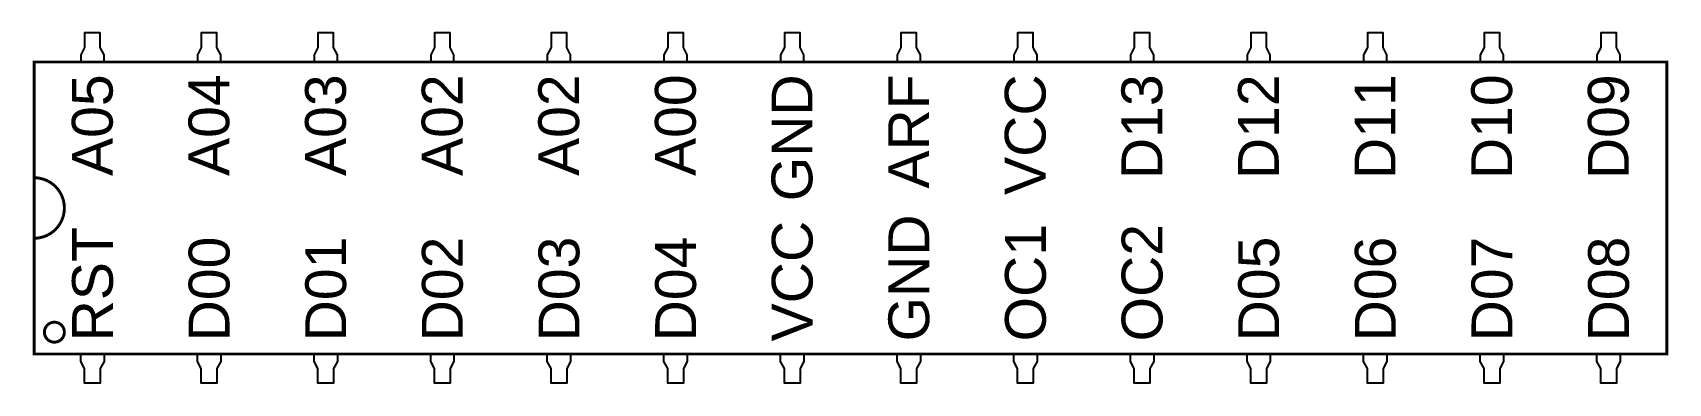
# Model space of a CAD drawing. Extents: x -0.05 to 1.35, y 0 to 0.3.
import ezdxf
from ezdxf.enums import TextEntityAlignment as Align

# ---------------------------------------------------------------- set-up
doc = ezdxf.new("R2010")
doc.units = 0
doc.header["$MEASUREMENT"] = 0
doc.layers.get('0').update_dxf_attribs({"linetype": 'CONTINUOUS'})
doc.styles.add('Arial', font='arial.ttf')

msp = doc.modelspace()

# ---------------------------------------------------------------- wipeouts: each hides what was drawn before it
at = {"linetype": 'ByBlock'}
msp.add_wipeout([(-0.05, 0.275), (-0.05, 0.025), (1.35, 0.025), (1.35, 0.275)], dxfattribs=at)

# ---------------------------------------------------------------- next in the draw order: linework, layer by layer
for points in [[(0.01, 0.275), (0.01, 0.2812), (0.0067, 0.2875), (0.0067, 0.3), (-0.0067, 0.3), (-0.0067, 0.2875), (-0.01, 0.2812), (-0.01, 0.275)], [(0.11, 0.275), (0.11, 0.2812), (0.1067, 0.2875), (0.1067, 0.3), (0.0933, 0.3), (0.0933, 0.2875), (0.09, 0.2812), (0.09, 0.275)], [(0.21, 0.275), (0.21, 0.2812), (0.2067, 0.2875), (0.2067, 0.3), (0.1933, 0.3), (0.1933, 0.2875), (0.19, 0.2812), (0.19, 0.275)], [(0.31, 0.275), (0.31, 0.2812), (0.3067, 0.2875), (0.3067, 0.3), (0.2933, 0.3), (0.2933, 0.2875), (0.29, 0.2812), (0.29, 0.275)], [(0.41, 0.275), (0.41, 0.2812), (0.4067, 0.2875), (0.4067, 0.3), (0.3933, 0.3), (0.3933, 0.2875), (0.39, 0.2812), (0.39, 0.275)], [(0.51, 0.275), (0.51, 0.2812), (0.5067, 0.2875), (0.5067, 0.3), (0.4933, 0.3), (0.4933, 0.2875), (0.49, 0.2812), (0.49, 0.275)], [(0.61, 0.275), (0.61, 0.2812), (0.6067, 0.2875), (0.6067, 0.3), (0.5933, 0.3), (0.5933, 0.2875), (0.59, 0.2812), (0.59, 0.275)], [(0.71, 0.275), (0.71, 0.2812), (0.7067, 0.2875), (0.7067, 0.3), (0.6933, 0.3), (0.6933, 0.2875), (0.69, 0.2812), (0.69, 0.275)], [(0.81, 0.275), (0.81, 0.2812), (0.8067, 0.2875), (0.8067, 0.3), (0.7933, 0.3), (0.7933, 0.2875), (0.79, 0.2812), (0.79, 0.275)], [(0.91, 0.275), (0.91, 0.2812), (0.9067, 0.2875), (0.9067, 0.3), (0.8933, 0.3), (0.8933, 0.2875), (0.89, 0.2812), (0.89, 0.275)], [(1.01, 0.275), (1.01, 0.2812), (1.0067, 0.2875), (1.0067, 0.3), (0.9933, 0.3), (0.9933, 0.2875), (0.99, 0.2812), (0.99, 0.275)], [(1.11, 0.275), (1.11, 0.2812), (1.1067, 0.2875), (1.1067, 0.3), (1.0933, 0.3), (1.0933, 0.2875), (1.09, 0.2812), (1.09, 0.275)], [(1.21, 0.275), (1.21, 0.2812), (1.2067, 0.2875), (1.2067, 0.3), (1.1933, 0.3), (1.1933, 0.2875), (1.19, 0.2812), (1.19, 0.275)], [(1.31, 0.275), (1.31, 0.2812), (1.3067, 0.2875), (1.3067, 0.3), (1.2933, 0.3), (1.2933, 0.2875), (1.29, 0.2812), (1.29, 0.275)], [(0.01, 0.025), (0.01, 0.0187), (0.0067, 0.0125), (0.0067, 0), (-0.0067, 0), (-0.0067, 0.0125), (-0.01, 0.0187), (-0.01, 0.025)], [(0.11, 0.025), (0.11, 0.0187), (0.1067, 0.0125), (0.1067, 0), (0.0933, 0), (0.0933, 0.0125), (0.09, 0.0187), (0.09, 0.025)], [(0.21, 0.025), (0.21, 0.0187), (0.2067, 0.0125), (0.2067, 0), (0.1933, 0), (0.1933, 0.0125), (0.19, 0.0187), (0.19, 0.025)], [(0.31, 0.025), (0.31, 0.0187), (0.3067, 0.0125), (0.3067, 0), (0.2933, 0), (0.2933, 0.0125), (0.29, 0.0187), (0.29, 0.025)], [(0.41, 0.025), (0.41, 0.0187), (0.4067, 0.0125), (0.4067, 0), (0.3933, 0), (0.3933, 0.0125), (0.39, 0.0187), (0.39, 0.025)], [(0.51, 0.025), (0.51, 0.0187), (0.5067, 0.0125), (0.5067, 0), (0.4933, 0), (0.4933, 0.0125), (0.49, 0.0187), (0.49, 0.025)], [(0.61, 0.025), (0.61, 0.0187), (0.6067, 0.0125), (0.6067, 0), (0.5933, 0), (0.5933, 0.0125), (0.59, 0.0187), (0.59, 0.025)], [(0.71, 0.025), (0.71, 0.0187), (0.7067, 0.0125), (0.7067, 0), (0.6933, 0), (0.6933, 0.0125), (0.69, 0.0187), (0.69, 0.025)], [(0.81, 0.025), (0.81, 0.0187), (0.8067, 0.0125), (0.8067, 0), (0.7933, 0), (0.7933, 0.0125), (0.79, 0.0187), (0.79, 0.025)], [(0.91, 0.025), (0.91, 0.0187), (0.9067, 0.0125), (0.9067, 0), (0.8933, 0), (0.8933, 0.0125), (0.89, 0.0187), (0.89, 0.025)], [(1.01, 0.025), (1.01, 0.0187), (1.0067, 0.0125), (1.0067, 0), (0.9933, 0), (0.9933, 0.0125), (0.99, 0.0187), (0.99, 0.025)], [(1.11, 0.025), (1.11, 0.0187), (1.1067, 0.0125), (1.1067, 0), (1.0933, 0), (1.0933, 0.0125), (1.09, 0.0187), (1.09, 0.025)], [(1.21, 0.025), (1.21, 0.0187), (1.2067, 0.0125), (1.2067, 0), (1.1933, 0), (1.1933, 0.0125), (1.19, 0.0187), (1.19, 0.025)], [(1.31, 0.025), (1.31, 0.0187), (1.3067, 0.0125), (1.3067, 0), (1.2933, 0), (1.2933, 0.0125), (1.29, 0.0187), (1.29, 0.025)]]:
    msp.add_lwpolyline(points, dxfattribs=at)
at = {"linetype": 'ByBlock', "const_width": 0.0025}
msp.add_lwpolyline([(-0.05, 0.275), (-0.05, 0.025), (1.35, 0.025), (1.35, 0.275)], close=True, dxfattribs=at)
msp.add_lwpolyline([(-0.05, 0.1241, 1), (-0.05, 0.1759)], format="xyb", dxfattribs=at)
msp.add_lwpolyline([(-0.0241, 0.0437, 1), (-0.0412, 0.0437, 1)], format="xyb", close=True, dxfattribs=at)

# ---------------------------------------------------------------- next in the draw order: texts
at = {"linetype": 'ByBlock', "style": 'Arial'}
for s, p in [(' A05', (-0.0002, 0.2644)), ('A04', (0.0998, 0.2644)), ('A03', (0.1998, 0.2644)), ('A02', (0.2998, 0.2644)), ('A02', (0.3998, 0.2644)), ('A00', (0.4998, 0.2644)), ('GND', (0.5998, 0.2644)), ('ARF', (0.6998, 0.2644)), ('VCC', (0.7998, 0.2644)), ('D13', (0.8998, 0.2644)), ('D12', (0.9998, 0.2644)), ('D11', (1.0998, 0.2644)), ('D10', (1.1998, 0.2644)), ('D09', (1.2998, 0.2644))]:
    msp.add_text(s, height=0.035, rotation=90, dxfattribs=at).set_placement(p, align=Align.MIDDLE_RIGHT)
for s, p in [('GND', (0.7, 0.0358)), ('RST', (0, 0.0358)), ('VCC', (0.6, 0.0358)), ('OC1', (0.8, 0.0358)), ('OC2', (0.9, 0.0358)), ('D00', (0.1, 0.0358)), ('D01', (0.2, 0.0358)), ('D02', (0.3, 0.0358)), ('D03', (0.4, 0.0358)), ('D04', (0.5, 0.0358)), ('D05', (1, 0.0358)), ('D06', (1.1, 0.0358)), ('D07', (1.2, 0.0358)), ('D08', (1.3, 0.0358))]:
    msp.add_text(s, height=0.035, rotation=90, dxfattribs=at).set_placement(p, align=Align.MIDDLE_LEFT)

doc.saveas('drawing.dxf')
